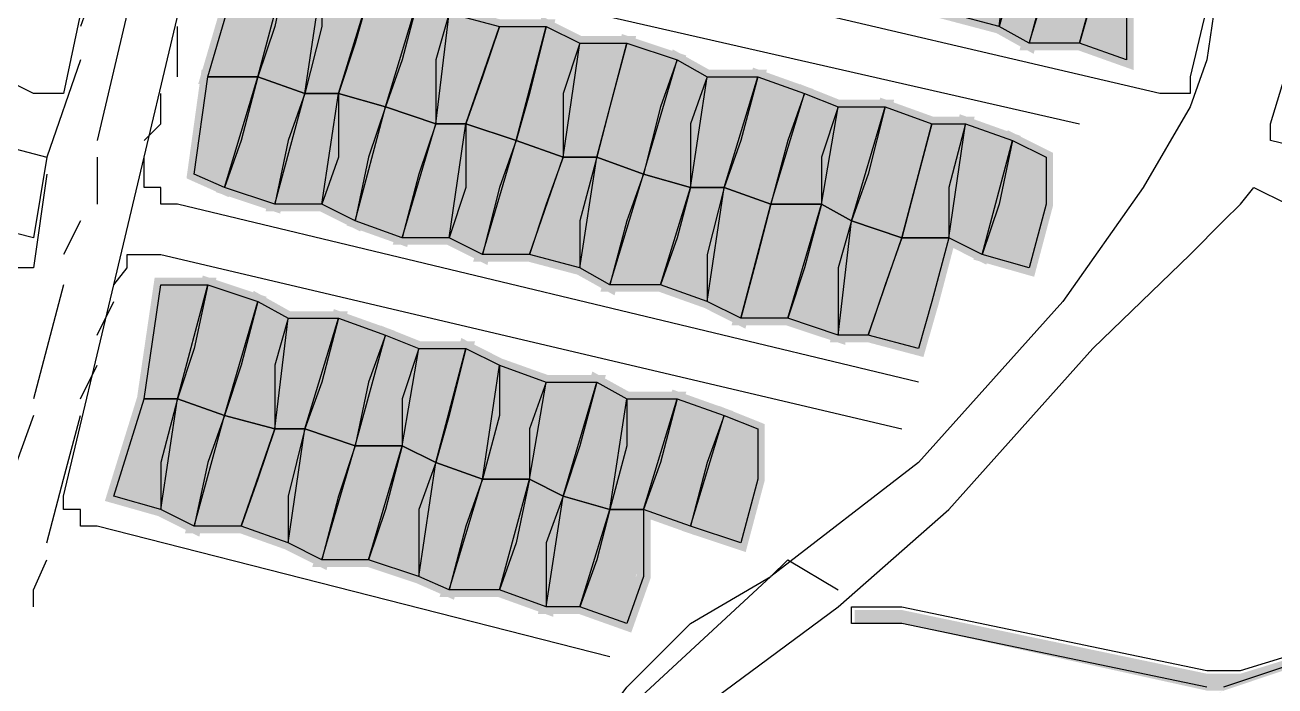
# Model space of a CAD drawing. Header units: millimetres. Extents: x -3588 to 75209, y -3737 to 38254.
# Drawn here: x 27878.9 to 27984.1, y 6088.4 to 6144 of the extents above; entities that cross this region are included whole.
import ezdxf

# ---------------------------------------------------------------- set-up
doc = ezdxf.new("R2010")
doc.units = ezdxf.units.MM
doc.layers.add('H', color=250, linetype='Continuous')
doc.layers.add('P', color=253, linetype='Continuous')

msp = doc.modelspace()

# ---------------------------------------------------------------- hatches: boundary and pattern name
at = {"layer": 'H', "linetype": 'Continuous'}
for points in [[(27962.294, 6153.178), (27960.885, 6143.576), (27956.932, 6144.984), (27959.461, 6153.178), (27962.294, 6153.178), (27962.294, 6153.178)], [(27966.246, 6151.77), (27963.702, 6142.168), (27960.885, 6143.576), (27962.294, 6153.178), (27966.246, 6151.77), (27966.246, 6151.77)], [(27970.471, 6151.77), (27967.655, 6142.168), (27963.702, 6142.168), (27966.246, 6151.77), (27970.471, 6151.77), (27970.471, 6151.77)], [(27973.016, 6150.362), (27971.608, 6141.047), (27967.655, 6142.168), (27970.471, 6151.77), (27973.016, 6150.362), (27973.016, 6150.362)], [(27901.319, 6148.937), (27898.487, 6139.623), (27894.534, 6139.623), (27897.078, 6148.937), (27901.319, 6148.937), (27901.319, 6148.937)], [(27903.864, 6147.817), (27902.728, 6138.215), (27898.487, 6139.623), (27901.319, 6148.937), (27903.864, 6147.817), (27903.864, 6147.817)], [(27908.089, 6146.409), (27905.272, 6138.215), (27902.728, 6138.215), (27903.864, 6147.817), (27908.089, 6146.409), (27908.089, 6146.409)], [(27912.042, 6146.409), (27909.497, 6136.806), (27905.272, 6138.215), (27908.089, 6146.409), (27912.042, 6146.409), (27912.042, 6146.409)], [(27914.859, 6144.984), (27913.45, 6135.398), (27909.497, 6136.806), (27912.042, 6146.409), (27914.859, 6144.984), (27914.859, 6144.984)], [(27918.811, 6143.576), (27916.283, 6135.398), (27913.45, 6135.398), (27914.859, 6144.984), (27918.811, 6143.576), (27918.811, 6143.576)], [(27923.052, 6143.576), (27920.236, 6134.262), (27916.283, 6135.398), (27918.811, 6143.576), (27923.052, 6143.576), (27923.052, 6143.576)], [(27925.597, 6142.168), (27924.189, 6132.854), (27920.236, 6134.262), (27923.052, 6143.576), (27925.597, 6142.168), (27925.597, 6142.168)], [(27929.822, 6142.168), (27927.005, 6132.854), (27924.189, 6132.854), (27925.597, 6142.168), (27929.822, 6142.168), (27929.822, 6142.168)], [(27933.775, 6141.047), (27930.958, 6131.445), (27927.005, 6132.854), (27929.822, 6142.168), (27933.775, 6141.047), (27933.775, 6141.047)], [(27936.608, 6139.623), (27935.183, 6130.037), (27930.958, 6131.445), (27933.775, 6141.047), (27936.608, 6139.623), (27936.608, 6139.623)], [(27898.487, 6139.623), (27895.958, 6130.037), (27893.126, 6131.445), (27894.534, 6139.623), (27898.487, 6139.623), (27898.487, 6139.623)], [(27902.728, 6138.215), (27899.911, 6128.613), (27895.958, 6130.037), (27898.487, 6139.623), (27902.728, 6138.215), (27902.728, 6138.215)], [(27940.561, 6139.623), (27937.728, 6130.037), (27935.183, 6130.037), (27936.608, 6139.623), (27940.561, 6139.623), (27940.561, 6139.623)], [(27944.513, 6138.215), (27941.969, 6128.613), (27937.728, 6130.037), (27940.561, 6139.623), (27944.513, 6138.215), (27944.513, 6138.215)], [(27905.272, 6138.215), (27903.864, 6128.613), (27899.911, 6128.613), (27902.728, 6138.215), (27905.272, 6138.215), (27905.272, 6138.215)], [(27909.497, 6136.806), (27906.681, 6127.492), (27903.864, 6128.613), (27905.272, 6138.215), (27909.497, 6136.806), (27909.497, 6136.806)], [(27947.33, 6136.806), (27945.922, 6128.613), (27941.969, 6128.613), (27944.513, 6138.215), (27947.33, 6136.806), (27947.33, 6136.806)], [(27913.45, 6135.398), (27910.634, 6126.084), (27906.681, 6127.492), (27909.497, 6136.806), (27913.45, 6135.398), (27913.45, 6135.398)], [(27951.283, 6136.806), (27948.738, 6127.492), (27945.922, 6128.613), (27947.33, 6136.806), (27951.283, 6136.806), (27951.283, 6136.806)], [(27955.508, 6135.398), (27952.691, 6126.084), (27948.738, 6127.492), (27951.283, 6136.806), (27955.508, 6135.398), (27955.508, 6135.398)], [(27916.283, 6135.398), (27914.859, 6126.084), (27910.634, 6126.084), (27913.45, 6135.398), (27916.283, 6135.398), (27916.283, 6135.398)], [(27920.236, 6134.262), (27917.403, 6124.66), (27914.859, 6126.084), (27916.283, 6135.398), (27920.236, 6134.262), (27920.236, 6134.262)], [(27958.053, 6135.398), (27956.932, 6126.084), (27952.691, 6126.084), (27955.508, 6135.398), (27958.053, 6135.398), (27958.053, 6135.398)], [(27962.294, 6134.262), (27959.461, 6124.66), (27956.932, 6126.084), (27958.053, 6135.398), (27962.294, 6134.262), (27962.294, 6134.262)], [(27924.189, 6132.854), (27921.644, 6124.66), (27917.403, 6124.66), (27920.236, 6134.262), (27924.189, 6132.854), (27924.189, 6132.854)], [(27964.838, 6132.854), (27963.702, 6123.251), (27959.461, 6124.66), (27962.294, 6134.262), (27964.838, 6132.854), (27964.838, 6132.854)], [(27927.005, 6132.854), (27925.597, 6123.251), (27921.644, 6124.66), (27924.189, 6132.854), (27927.005, 6132.854), (27927.005, 6132.854)], [(27930.958, 6131.445), (27928.414, 6121.843), (27925.597, 6123.251), (27927.005, 6132.854), (27930.958, 6131.445), (27930.958, 6131.445)], [(27935.183, 6130.037), (27932.367, 6121.843), (27928.414, 6121.843), (27930.958, 6131.445), (27935.183, 6130.037), (27935.183, 6130.037)], [(27937.728, 6130.037), (27936.608, 6120.723), (27932.367, 6121.843), (27935.183, 6130.037), (27937.728, 6130.037), (27937.728, 6130.037)], [(27941.969, 6128.613), (27939.136, 6119.298), (27936.608, 6120.723), (27937.728, 6130.037), (27941.969, 6128.613), (27941.969, 6128.613)], [(27945.922, 6128.613), (27943.377, 6119.298), (27939.136, 6119.298), (27941.969, 6128.613), (27945.922, 6128.613), (27945.922, 6128.613)], [(27948.738, 6127.492), (27947.33, 6117.89), (27943.377, 6119.298), (27945.922, 6128.613), (27948.738, 6127.492), (27948.738, 6127.492)], [(27952.691, 6126.084), (27950.147, 6117.89), (27947.33, 6117.89), (27948.738, 6127.492), (27952.691, 6126.084), (27952.691, 6126.084)], [(27956.932, 6126.084), (27954.1, 6116.482), (27950.147, 6117.89), (27952.691, 6126.084), (27956.932, 6126.084), (27956.932, 6126.084)], [(27894.534, 6121.843), (27891.717, 6112.529), (27889.173, 6112.529), (27890.309, 6121.843), (27894.534, 6121.843), (27894.534, 6121.843)], [(27898.487, 6120.723), (27895.958, 6111.12), (27891.717, 6112.529), (27894.534, 6121.843), (27898.487, 6120.723), (27898.487, 6120.723)], [(27901.319, 6119.298), (27899.911, 6109.712), (27895.958, 6111.12), (27898.487, 6120.723), (27901.319, 6119.298), (27901.319, 6119.298)], [(27905.272, 6119.298), (27902.728, 6109.712), (27899.911, 6109.712), (27901.319, 6119.298), (27905.272, 6119.298), (27905.272, 6119.298)], [(27909.497, 6117.89), (27906.681, 6108.288), (27902.728, 6109.712), (27905.272, 6119.298), (27909.497, 6117.89), (27909.497, 6117.89)], [(27912.042, 6116.482), (27910.634, 6108.288), (27906.681, 6108.288), (27909.497, 6117.89), (27912.042, 6116.482), (27912.042, 6116.482)], [(27916.283, 6116.482), (27913.45, 6107.168), (27910.634, 6108.288), (27912.042, 6116.482), (27916.283, 6116.482), (27916.283, 6116.482)], [(27918.811, 6115.073), (27917.403, 6105.759), (27913.45, 6107.168), (27916.283, 6116.482), (27918.811, 6115.073), (27918.811, 6115.073)], [(27923.052, 6113.937), (27921.644, 6105.759), (27917.403, 6105.759), (27918.811, 6115.073), (27923.052, 6113.937), (27923.052, 6113.937)], [(27927.005, 6113.937), (27924.189, 6104.335), (27921.644, 6105.759), (27923.052, 6113.937), (27927.005, 6113.937), (27927.005, 6113.937)], [(27929.822, 6112.529), (27928.414, 6102.927), (27924.189, 6104.335), (27927.005, 6113.937), (27929.822, 6112.529), (27929.822, 6112.529)], [(27891.717, 6112.529), (27890.309, 6102.927), (27886.356, 6104.335), (27889.173, 6112.529), (27891.717, 6112.529), (27891.717, 6112.529)], [(27895.958, 6111.12), (27893.126, 6101.518), (27890.309, 6102.927), (27891.717, 6112.529), (27895.958, 6111.12), (27895.958, 6111.12)], [(27933.775, 6112.529), (27930.958, 6102.927), (27928.414, 6102.927), (27929.822, 6112.529), (27933.775, 6112.529), (27933.775, 6112.529)], [(27937.728, 6111.12), (27935.183, 6101.518), (27930.958, 6102.927), (27933.775, 6112.529), (27937.728, 6111.12), (27937.728, 6111.12)], [(27899.911, 6109.712), (27897.078, 6101.518), (27893.126, 6101.518), (27895.958, 6111.12), (27899.911, 6109.712), (27899.911, 6109.712)], [(27940.561, 6109.712), (27939.136, 6100.398), (27935.183, 6101.518), (27937.728, 6111.12), (27940.561, 6109.712), (27940.561, 6109.712)], [(27902.728, 6109.712), (27901.319, 6100.398), (27897.078, 6101.518), (27899.911, 6109.712), (27902.728, 6109.712), (27902.728, 6109.712)], [(27906.681, 6108.288), (27903.864, 6098.974), (27901.319, 6100.398), (27902.728, 6109.712), (27906.681, 6108.288), (27906.681, 6108.288)], [(27910.634, 6108.288), (27908.089, 6098.974), (27903.864, 6098.974), (27906.681, 6108.288), (27910.634, 6108.288), (27910.634, 6108.288)], [(27913.45, 6107.168), (27912.042, 6097.565), (27908.089, 6098.974), (27910.634, 6108.288), (27913.45, 6107.168), (27913.45, 6107.168)], [(27917.403, 6105.759), (27914.859, 6096.157), (27912.042, 6097.565), (27913.45, 6107.168), (27917.403, 6105.759), (27917.403, 6105.759)], [(27921.644, 6105.759), (27918.811, 6096.157), (27914.859, 6096.157), (27917.403, 6105.759), (27921.644, 6105.759), (27921.644, 6105.759)], [(27924.189, 6104.335), (27923.052, 6094.749), (27918.811, 6096.157), (27921.644, 6105.759), (27924.189, 6104.335), (27924.189, 6104.335)], [(27948.738, 6094.749), (27952.691, 6094.749), (27978.377, 6089.387), (27981.21, 6089.387), (27998.702, 6094.749), (28017.906, 6100.398), (28019.315, 6100.398), (28024.676, 6100.398), (28027.221, 6100.398), (28040.76, 6101.518), (28058.556, 6104.335), (28065.325, 6105.759), (28069.278, 6105.759), (28067.87, 6104.335), (28048.954, 6101.518), (28036.807, 6100.398), (28026.084, 6098.974), (28019.315, 6100.398), (28017.906, 6100.398), (28000.11, 6094.749), (27979.786, 6087.963), (27969.063, 6081.194), (27964.838, 6074.424), (27963.702, 6074.424), (27966.246, 6078.649), (27967.655, 6081.194), (27979.786, 6087.963), (27978.377, 6087.963), (27952.691, 6093.612), (27948.738, 6093.612), (27948.738, 6094.749), (27948.738, 6094.749)], [(27928.414, 6102.927), (27925.597, 6094.749), (27923.052, 6094.749), (27924.189, 6104.335), (27928.414, 6102.927), (27928.414, 6102.927)], [(27930.958, 6102.927), (27929.822, 6093.612), (27925.597, 6094.749), (27928.414, 6102.927), (27930.958, 6102.927), (27930.958, 6102.927)]]:
    msp.add_hatch(color=256, dxfattribs=at).paths.add_polyline_path(points)

# ---------------------------------------------------------------- linework, layer by layer
at = {"layer": 'P'}
for points in [[(28005.488, 6260.163), (28005.488, 6257.618), (28002.943, 6246.608), (27995.885, 6218.393), (27989.1, 6189.875), (27983.739, 6166.733), (27979.786, 6150.634), (27978.377, 6141.047), (27976.969, 6137.094), (27973.016, 6130.309), (27966.246, 6120.723), (27954.1, 6107.168), (27941.681, 6097.565), (27927.005, 6084.01), (27918.811, 6074.696), (27917.403, 6067.926), (27917.403, 6051.555), (27918.811, 6039.424), (27921.356, 6028.685), (27921.356, 6025.869)], [(27941.681, 6170.958), (27979.786, 6161.372), (27981.21, 6161.372), (27981.21, 6159.948), (27981.21, 6158.539), (27981.21, 6157.419), (27976.969, 6139.623), (27976.969, 6138.215), (27975.561, 6138.215), (27974.424, 6138.215), (27898.487, 6155.995), (27897.078, 6155.995), (27897.078, 6157.419), (27895.67, 6157.419), (27895.67, 6158.539), (27895.67, 6159.948), (27897.078, 6165.309), (27899.911, 6177.744), (27901.031, 6178.864), (27902.44, 6178.864), (27903.864, 6178.864), (27941.681, 6170.958)], [(27936.32, 6086.843), (27947.33, 6095.021), (27956.644, 6103.215), (27968.775, 6116.77), (27976.969, 6124.66), (27979.786, 6127.492), (27981.21, 6128.901), (27982.33, 6130.309), (27985.163, 6128.901), (28016.482, 6122.131), (28017.618, 6126.084), (27983.739, 6134.262), (27983.739, 6135.67), (27986.571, 6144.984), (27989.1, 6157.419), (27989.1, 6158.539), (27990.524, 6158.539), (27991.932, 6158.539), (28020.435, 6151.77)], [(27962.005, 6147.817), (27960.885, 6143.864), (27956.644, 6144.984), (27959.461, 6153.178), (27962.005, 6153.178), (27962.005, 6147.817)], [(27964.838, 6147.817), (27963.414, 6142.456), (27960.885, 6143.864), (27962.005, 6153.178), (27966.246, 6151.77), (27964.838, 6147.817)], [(27954.1, 6113.937), (27891.717, 6128.901), (27890.309, 6128.901), (27890.309, 6130.309), (27888.901, 6130.309), (27888.901, 6131.445), (27888.901, 6132.854), (27893.126, 6150.634), (27894.262, 6150.634), (27894.262, 6151.77), (27895.67, 6151.77), (27897.078, 6151.77), (27967.655, 6135.67)], [(27954.1, 6113.937), (27891.717, 6128.901), (27890.309, 6128.901), (27890.309, 6130.309), (27888.901, 6130.309), (27888.901, 6131.445), (27888.901, 6132.854), (27893.126, 6150.634), (27894.262, 6150.634), (27894.262, 6151.77), (27895.67, 6151.77), (27897.078, 6151.77), (27967.655, 6135.67)], [(27968.775, 6146.409), (27967.655, 6142.456), (27963.414, 6142.456), (27966.246, 6151.77), (27970.199, 6151.77), (27968.775, 6146.409)], [(27971.608, 6146.409), (27971.608, 6141.047), (27967.655, 6142.456), (27970.199, 6151.77), (27973.016, 6150.634), (27971.608, 6146.409)], [(27882.115, 6150.634), (27883.539, 6149.225), (27884.948, 6147.817), (27883.539, 6143.864)], [(27899.911, 6143.864), (27898.487, 6139.623), (27894.262, 6139.623), (27897.078, 6149.225), (27901.031, 6149.225), (27899.911, 6143.864)], [(27903.864, 6143.864), (27902.44, 6138.215), (27898.487, 6139.623), (27901.031, 6149.225), (27903.864, 6147.817), (27903.864, 6143.864)], [(27906.681, 6142.456), (27905.272, 6138.215), (27902.44, 6138.215), (27903.864, 6147.817), (27907.801, 6146.409), (27906.681, 6142.456)], [(27879.586, 6138.215), (27876.754, 6139.623), (27878.162, 6146.409), (27883.539, 6144.984), (27882.115, 6138.215), (27879.586, 6138.215)], [(27910.634, 6141.047), (27909.225, 6137.094), (27905.272, 6138.215), (27907.801, 6146.409), (27912.042, 6146.409), (27910.634, 6141.047)], [(27913.45, 6141.047), (27913.45, 6135.67), (27909.225, 6137.094), (27912.042, 6146.409), (27914.586, 6144.984), (27913.45, 6141.047)], [(27887.476, 6144.984), (27884.948, 6134.262)], [(27917.403, 6139.623), (27915.995, 6135.67), (27913.45, 6135.67), (27914.586, 6144.984), (27918.811, 6143.864), (27917.403, 6139.623)], [(27891.717, 6139.623), (27891.717, 6143.864)], [(27921.356, 6138.215), (27920.236, 6134.262), (27915.995, 6135.67), (27918.811, 6143.864), (27922.764, 6143.864), (27921.356, 6138.215)], [(27924.189, 6138.215), (27924.189, 6132.854), (27920.236, 6134.262), (27922.764, 6143.864), (27925.597, 6142.456), (27924.189, 6138.215)], [(27928.126, 6137.094), (27927.005, 6132.854), (27924.189, 6132.854), (27925.597, 6142.456), (27929.55, 6142.456), (27928.126, 6137.094)], [(27932.367, 6137.094), (27930.958, 6131.445), (27927.005, 6132.854), (27929.55, 6142.456), (27933.775, 6141.047), (27932.367, 6137.094)], [(27883.539, 6141.047), (27880.707, 6132.854)], [(27934.911, 6135.67), (27934.911, 6130.309), (27930.958, 6131.445), (27933.775, 6141.047), (27936.32, 6139.623), (27934.911, 6135.67)], [(27897.078, 6134.262), (27895.67, 6130.309), (27893.126, 6131.445), (27894.262, 6139.623), (27898.487, 6139.623), (27897.078, 6134.262)], [(27901.031, 6134.262), (27899.911, 6128.901), (27895.67, 6130.309), (27898.487, 6139.623), (27902.44, 6138.215), (27901.031, 6134.262)], [(27939.136, 6134.262), (27937.728, 6130.309), (27934.911, 6130.309), (27936.32, 6139.623), (27940.561, 6139.623), (27939.136, 6134.262)], [(27943.089, 6134.262), (27941.681, 6128.901), (27937.728, 6130.309), (27940.561, 6139.623), (27944.513, 6138.215), (27943.089, 6134.262)], [(27888.901, 6134.262), (27890.309, 6135.67), (27890.309, 6138.215)], [(27905.272, 6132.854), (27903.864, 6128.901), (27899.911, 6128.901), (27902.44, 6138.215), (27905.272, 6138.215), (27905.272, 6132.854)], [(27907.801, 6132.854), (27906.681, 6127.492), (27903.864, 6128.901), (27905.272, 6138.215), (27909.225, 6137.094), (27907.801, 6132.854)], [(27945.922, 6132.854), (27945.922, 6128.901), (27941.681, 6128.901), (27944.513, 6138.215), (27947.33, 6137.094), (27945.922, 6132.854)], [(27912.042, 6131.445), (27910.634, 6126.084), (27906.681, 6127.492), (27909.225, 6137.094), (27913.45, 6135.67), (27912.042, 6131.445)], [(27949.875, 6131.445), (27948.45, 6127.492), (27945.922, 6128.901), (27947.33, 6137.094), (27951.283, 6137.094), (27949.875, 6131.445)], [(27954.1, 6131.445), (27952.691, 6126.084), (27948.45, 6127.492), (27951.283, 6137.094), (27955.236, 6135.67), (27954.1, 6131.445)], [(27915.995, 6130.309), (27914.586, 6126.084), (27910.634, 6126.084), (27913.45, 6135.67), (27915.995, 6135.67), (27915.995, 6130.309)], [(27918.811, 6130.309), (27917.403, 6124.66), (27914.586, 6126.084), (27915.995, 6135.67), (27920.236, 6134.262), (27918.811, 6130.309)], [(27956.644, 6130.309), (27956.644, 6126.084), (27952.691, 6126.084), (27955.236, 6135.67), (27958.053, 6135.67), (27956.644, 6130.309)], [(27960.885, 6128.901), (27959.461, 6124.66), (27956.644, 6126.084), (27958.053, 6135.67), (27962.005, 6134.262), (27960.885, 6128.901)], [(27873.937, 6130.309), (27875.345, 6134.262), (27880.707, 6132.854), (27879.586, 6126.084), (27873.937, 6127.492), (27873.937, 6130.309)], [(27922.764, 6128.901), (27921.356, 6124.66), (27917.403, 6124.66), (27920.236, 6134.262), (27924.189, 6132.854), (27922.764, 6128.901)], [(27964.838, 6128.901), (27963.414, 6123.539), (27959.461, 6124.66), (27962.005, 6134.262), (27964.838, 6132.854), (27964.838, 6128.901)], [(27884.948, 6132.854), (27884.948, 6128.901)], [(27886.356, 6122.131), (27888.901, 6132.854)], [(27925.597, 6127.492), (27925.597, 6123.539), (27921.356, 6124.66), (27924.189, 6132.854), (27927.005, 6132.854), (27925.597, 6127.492)], [(27929.55, 6127.492), (27928.126, 6122.131), (27925.597, 6123.539), (27927.005, 6132.854), (27930.958, 6131.445), (27929.55, 6127.492)], [(27880.707, 6131.445), (27879.586, 6123.539), (27878.162, 6123.539)], [(27933.775, 6126.084), (27932.367, 6122.131), (27928.126, 6122.131), (27930.958, 6131.445), (27934.911, 6130.309), (27933.775, 6126.084)], [(27936.32, 6124.66), (27936.32, 6120.723), (27932.367, 6122.131), (27934.911, 6130.309), (27937.728, 6130.309), (27936.32, 6124.66)], [(27940.561, 6124.66), (27939.136, 6119.298), (27936.32, 6120.723), (27937.728, 6130.309), (27941.681, 6128.901), (27940.561, 6124.66)], [(27944.513, 6123.539), (27943.089, 6119.298), (27939.136, 6119.298), (27941.681, 6128.901), (27945.922, 6128.901), (27944.513, 6123.539)], [(27947.33, 6123.539), (27947.33, 6117.89), (27943.089, 6119.298), (27945.922, 6128.901), (27948.45, 6127.492), (27947.33, 6123.539)], [(27883.539, 6127.492), (27882.115, 6124.66)], [(27951.283, 6122.131), (27949.875, 6117.89), (27947.33, 6117.89), (27948.45, 6127.492), (27952.691, 6126.084), (27951.283, 6122.131)], [(27955.236, 6120.723), (27954.1, 6116.77), (27949.875, 6117.89), (27952.691, 6126.084), (27956.644, 6126.084), (27955.236, 6120.723)], [(27928.126, 6090.796), (27884.948, 6101.806), (27883.539, 6101.806), (27883.539, 6103.215), (27882.115, 6103.215), (27882.115, 6104.335), (27886.356, 6122.131), (27887.476, 6123.539), (27887.476, 6124.66), (27888.901, 6124.66), (27890.309, 6124.66), (27952.691, 6109.984)], [(27928.126, 6090.796), (27884.948, 6101.806), (27883.539, 6101.806), (27883.539, 6103.215), (27882.115, 6103.215), (27882.115, 6104.335), (27886.356, 6122.131), (27887.476, 6123.539), (27887.476, 6124.66), (27888.901, 6124.66), (27890.309, 6124.66), (27952.691, 6109.984)], [(27882.115, 6122.131), (27879.586, 6112.529)], [(27893.126, 6116.77), (27891.717, 6112.529), (27888.901, 6112.529), (27890.309, 6122.131), (27894.262, 6122.131), (27893.126, 6116.77)], [(27897.078, 6115.345), (27895.67, 6111.12), (27891.717, 6112.529), (27894.262, 6122.131), (27898.487, 6120.723), (27897.078, 6115.345)], [(27884.948, 6117.89), (27886.356, 6120.723)], [(27899.911, 6115.345), (27899.911, 6109.984), (27895.67, 6111.12), (27898.487, 6120.723), (27901.031, 6119.298), (27899.911, 6115.345)], [(27903.864, 6113.937), (27902.44, 6109.984), (27899.911, 6109.984), (27901.031, 6119.298), (27905.272, 6119.298), (27903.864, 6113.937)], [(27907.801, 6113.937), (27906.681, 6108.576), (27902.44, 6109.984), (27905.272, 6119.298), (27909.225, 6117.89), (27907.801, 6113.937)], [(27910.634, 6112.529), (27910.634, 6108.576), (27906.681, 6108.576), (27909.225, 6117.89), (27912.042, 6116.77), (27910.634, 6112.529)], [(27914.586, 6111.12), (27913.45, 6107.168), (27910.634, 6108.576), (27912.042, 6116.77), (27915.995, 6116.77), (27914.586, 6111.12)], [(27918.811, 6111.12), (27917.403, 6105.759), (27913.45, 6107.168), (27915.995, 6116.77), (27918.811, 6115.345), (27918.811, 6111.12)], [(27883.539, 6112.529), (27884.948, 6115.345)], [(27921.356, 6109.984), (27921.356, 6105.759), (27917.403, 6105.759), (27918.811, 6115.345), (27922.764, 6113.937), (27921.356, 6109.984)], [(27925.597, 6108.576), (27924.189, 6104.335), (27921.356, 6105.759), (27922.764, 6113.937), (27927.005, 6113.937), (27925.597, 6108.576)], [(27929.55, 6108.576), (27928.126, 6103.215), (27924.189, 6104.335), (27927.005, 6113.937), (27929.55, 6112.529), (27929.55, 6108.576)], [(27890.309, 6107.168), (27890.309, 6103.215), (27886.356, 6104.335), (27888.901, 6112.529), (27891.717, 6112.529), (27890.309, 6107.168)], [(27894.262, 6107.168), (27893.126, 6101.806), (27890.309, 6103.215), (27891.717, 6112.529), (27895.67, 6111.12), (27894.262, 6107.168)], [(27932.367, 6107.168), (27930.958, 6103.215), (27928.126, 6103.215), (27929.55, 6112.529), (27933.775, 6112.529), (27932.367, 6107.168)], [(27936.32, 6107.168), (27934.911, 6101.806), (27930.958, 6103.215), (27933.775, 6112.529), (27937.728, 6111.12), (27936.32, 6107.168)], [(27879.586, 6111.12), (27878.162, 6107.168)], [(27880.707, 6100.398), (27882.115, 6105.759), (27883.539, 6111.12)], [(27898.487, 6105.759), (27897.078, 6101.806), (27893.126, 6101.806), (27895.67, 6111.12), (27899.911, 6109.984), (27898.487, 6105.759)], [(27940.561, 6105.759), (27939.136, 6100.398), (27934.911, 6101.806), (27937.728, 6111.12), (27940.561, 6109.984), (27940.561, 6105.759)], [(27901.031, 6104.335), (27901.031, 6100.398), (27897.078, 6101.806), (27899.911, 6109.984), (27902.44, 6109.984), (27901.031, 6104.335)], [(27905.272, 6104.335), (27903.864, 6098.974), (27901.031, 6100.398), (27902.44, 6109.984), (27906.681, 6108.576), (27905.272, 6104.335)], [(27909.225, 6103.215), (27907.801, 6098.974), (27903.864, 6098.974), (27906.681, 6108.576), (27910.634, 6108.576), (27909.225, 6103.215)], [(27912.042, 6103.215), (27912.042, 6097.565), (27907.801, 6098.974), (27910.634, 6108.576), (27913.45, 6107.168), (27912.042, 6103.215)], [(27915.995, 6101.806), (27914.586, 6096.445), (27912.042, 6097.565), (27913.45, 6107.168), (27917.403, 6105.759), (27915.995, 6101.806)], [(27920.236, 6100.398), (27918.811, 6096.445), (27914.586, 6096.445), (27917.403, 6105.759), (27921.356, 6105.759), (27920.236, 6100.398)], [(27922.764, 6100.398), (27922.764, 6095.021), (27918.811, 6096.445), (27921.356, 6105.759), (27924.189, 6104.335), (27922.764, 6100.398)], [(27948.45, 6095.021), (27952.691, 6095.021), (27978.377, 6089.659), (27981.21, 6089.659), (27998.702, 6095.021), (28017.618, 6100.398), (28019.027, 6100.398), (28024.388, 6100.398), (28027.221, 6100.398), (28040.76, 6101.806), (28058.268, 6104.335), (28065.037, 6105.759), (28069.278, 6105.759), (28067.87, 6104.335), (28048.954, 6101.806), (28036.807, 6100.398), (28025.812, 6098.974), (28019.027, 6100.398), (28017.618, 6100.398), (28000.11, 6095.021), (27979.786, 6088.251)], [(27927.005, 6098.974), (27925.597, 6095.021), (27922.764, 6095.021), (27924.189, 6104.335), (27928.126, 6103.215), (27927.005, 6098.974)], [(27930.958, 6097.565), (27929.55, 6093.612), (27925.597, 6095.021), (27928.126, 6103.215), (27930.958, 6103.215), (27930.958, 6097.565)], [(27879.586, 6095.021), (27879.586, 6096.445), (27880.707, 6098.974)], [(27884.948, 6066.518), (27888.901, 6067.926), (27893.126, 6069.335), (27897.078, 6069.335), (27902.44, 6069.335), (27906.681, 6070.471), (27912.042, 6070.471), (27914.586, 6071.879), (27917.403, 6074.696), (27918.811, 6076.12), (27920.236, 6076.12), (27925.597, 6082.89), (27929.55, 6088.251), (27934.911, 6093.612), (27941.681, 6097.565), (27943.089, 6098.974)], [(27943.089, 6098.974), (27947.33, 6096.445)], [(27978.377, 6088.251), (27952.691, 6093.612), (27948.45, 6093.612), (27948.45, 6095.021), (27948.45, 6095.021)]]:
    msp.add_lwpolyline(points, dxfattribs=at)
at = {"layer": 'P', "const_width": 1.2}
for points in [[(27962.005, 6147.817), (27960.885, 6143.864), (27956.644, 6144.984), (27959.461, 6153.178), (27962.005, 6153.178), (27962.005, 6147.817)], [(27964.838, 6147.817), (27963.414, 6142.456), (27960.885, 6143.864), (27962.005, 6153.178), (27966.246, 6151.77), (27964.838, 6147.817)], [(27971.608, 6146.409), (27971.608, 6141.047), (27967.655, 6142.456), (27970.199, 6151.77), (27973.016, 6150.634), (27971.608, 6146.409)], [(27968.775, 6146.409), (27967.655, 6142.456), (27963.414, 6142.456), (27966.246, 6151.77), (27970.199, 6151.77), (27968.775, 6146.409)], [(27899.911, 6143.864), (27898.487, 6139.623), (27894.262, 6139.623), (27897.078, 6149.225), (27901.031, 6149.225), (27899.911, 6143.864)], [(27903.864, 6143.864), (27902.44, 6138.215), (27898.487, 6139.623), (27901.031, 6149.225), (27903.864, 6147.817), (27903.864, 6143.864)], [(27906.681, 6142.456), (27905.272, 6138.215), (27902.44, 6138.215), (27903.864, 6147.817), (27907.801, 6146.409), (27906.681, 6142.456)], [(27913.45, 6141.047), (27913.45, 6135.67), (27909.225, 6137.094), (27912.042, 6146.409), (27914.586, 6144.984), (27913.45, 6141.047)], [(27910.634, 6141.047), (27909.225, 6137.094), (27905.272, 6138.215), (27907.801, 6146.409), (27912.042, 6146.409), (27910.634, 6141.047)], [(27917.403, 6139.623), (27915.995, 6135.67), (27913.45, 6135.67), (27914.586, 6144.984), (27918.811, 6143.864), (27917.403, 6139.623)], [(27921.356, 6138.215), (27920.236, 6134.262), (27915.995, 6135.67), (27918.811, 6143.864), (27922.764, 6143.864), (27921.356, 6138.215)], [(27924.189, 6138.215), (27924.189, 6132.854), (27920.236, 6134.262), (27922.764, 6143.864), (27925.597, 6142.456), (27924.189, 6138.215)], [(27928.126, 6137.094), (27927.005, 6132.854), (27924.189, 6132.854), (27925.597, 6142.456), (27929.55, 6142.456), (27928.126, 6137.094)], [(27932.367, 6137.094), (27930.958, 6131.445), (27927.005, 6132.854), (27929.55, 6142.456), (27933.775, 6141.047), (27932.367, 6137.094)], [(27934.911, 6135.67), (27934.911, 6130.309), (27930.958, 6131.445), (27933.775, 6141.047), (27936.32, 6139.623), (27934.911, 6135.67)], [(27897.078, 6134.262), (27895.67, 6130.309), (27893.126, 6131.445), (27894.262, 6139.623), (27898.487, 6139.623), (27897.078, 6134.262)], [(27901.031, 6134.262), (27899.911, 6128.901), (27895.67, 6130.309), (27898.487, 6139.623), (27902.44, 6138.215), (27901.031, 6134.262)], [(27939.136, 6134.262), (27937.728, 6130.309), (27934.911, 6130.309), (27936.32, 6139.623), (27940.561, 6139.623), (27939.136, 6134.262)], [(27943.089, 6134.262), (27941.681, 6128.901), (27937.728, 6130.309), (27940.561, 6139.623), (27944.513, 6138.215), (27943.089, 6134.262)], [(27905.272, 6132.854), (27903.864, 6128.901), (27899.911, 6128.901), (27902.44, 6138.215), (27905.272, 6138.215), (27905.272, 6132.854)], [(27907.801, 6132.854), (27906.681, 6127.492), (27903.864, 6128.901), (27905.272, 6138.215), (27909.225, 6137.094), (27907.801, 6132.854)], [(27945.922, 6132.854), (27945.922, 6128.901), (27941.681, 6128.901), (27944.513, 6138.215), (27947.33, 6137.094), (27945.922, 6132.854)], [(27912.042, 6131.445), (27910.634, 6126.084), (27906.681, 6127.492), (27909.225, 6137.094), (27913.45, 6135.67), (27912.042, 6131.445)], [(27949.875, 6131.445), (27948.45, 6127.492), (27945.922, 6128.901), (27947.33, 6137.094), (27951.283, 6137.094), (27949.875, 6131.445)], [(27954.1, 6131.445), (27952.691, 6126.084), (27948.45, 6127.492), (27951.283, 6137.094), (27955.236, 6135.67), (27954.1, 6131.445)], [(27915.995, 6130.309), (27914.586, 6126.084), (27910.634, 6126.084), (27913.45, 6135.67), (27915.995, 6135.67), (27915.995, 6130.309)], [(27918.811, 6130.309), (27917.403, 6124.66), (27914.586, 6126.084), (27915.995, 6135.67), (27920.236, 6134.262), (27918.811, 6130.309)], [(27956.644, 6130.309), (27956.644, 6126.084), (27952.691, 6126.084), (27955.236, 6135.67), (27958.053, 6135.67), (27956.644, 6130.309)], [(27960.885, 6128.901), (27959.461, 6124.66), (27956.644, 6126.084), (27958.053, 6135.67), (27962.005, 6134.262), (27960.885, 6128.901)], [(27922.764, 6128.901), (27921.356, 6124.66), (27917.403, 6124.66), (27920.236, 6134.262), (27924.189, 6132.854), (27922.764, 6128.901)], [(27964.838, 6128.901), (27963.414, 6123.539), (27959.461, 6124.66), (27962.005, 6134.262), (27964.838, 6132.854), (27964.838, 6128.901)], [(27929.55, 6127.492), (27928.126, 6122.131), (27925.597, 6123.539), (27927.005, 6132.854), (27930.958, 6131.445), (27929.55, 6127.492)], [(27925.597, 6127.492), (27925.597, 6123.539), (27921.356, 6124.66), (27924.189, 6132.854), (27927.005, 6132.854), (27925.597, 6127.492)], [(27933.775, 6126.084), (27932.367, 6122.131), (27928.126, 6122.131), (27930.958, 6131.445), (27934.911, 6130.309), (27933.775, 6126.084)], [(27936.32, 6124.66), (27936.32, 6120.723), (27932.367, 6122.131), (27934.911, 6130.309), (27937.728, 6130.309), (27936.32, 6124.66)], [(27940.561, 6124.66), (27939.136, 6119.298), (27936.32, 6120.723), (27937.728, 6130.309), (27941.681, 6128.901), (27940.561, 6124.66)], [(27944.513, 6123.539), (27943.089, 6119.298), (27939.136, 6119.298), (27941.681, 6128.901), (27945.922, 6128.901), (27944.513, 6123.539)], [(27947.33, 6123.539), (27947.33, 6117.89), (27943.089, 6119.298), (27945.922, 6128.901), (27948.45, 6127.492), (27947.33, 6123.539)], [(27951.283, 6122.131), (27949.875, 6117.89), (27947.33, 6117.89), (27948.45, 6127.492), (27952.691, 6126.084), (27951.283, 6122.131)], [(27955.236, 6120.723), (27954.1, 6116.77), (27949.875, 6117.89), (27952.691, 6126.084), (27956.644, 6126.084), (27955.236, 6120.723)], [(27893.126, 6116.77), (27891.717, 6112.529), (27888.901, 6112.529), (27890.309, 6122.131), (27894.262, 6122.131), (27893.126, 6116.77)], [(27897.078, 6115.345), (27895.67, 6111.12), (27891.717, 6112.529), (27894.262, 6122.131), (27898.487, 6120.723), (27897.078, 6115.345)], [(27899.911, 6115.345), (27899.911, 6109.984), (27895.67, 6111.12), (27898.487, 6120.723), (27901.031, 6119.298), (27899.911, 6115.345)], [(27903.864, 6113.937), (27902.44, 6109.984), (27899.911, 6109.984), (27901.031, 6119.298), (27905.272, 6119.298), (27903.864, 6113.937)], [(27907.801, 6113.937), (27906.681, 6108.576), (27902.44, 6109.984), (27905.272, 6119.298), (27909.225, 6117.89), (27907.801, 6113.937)], [(27910.634, 6112.529), (27910.634, 6108.576), (27906.681, 6108.576), (27909.225, 6117.89), (27912.042, 6116.77), (27910.634, 6112.529)], [(27914.586, 6111.12), (27913.45, 6107.168), (27910.634, 6108.576), (27912.042, 6116.77), (27915.995, 6116.77), (27914.586, 6111.12)], [(27918.811, 6111.12), (27917.403, 6105.759), (27913.45, 6107.168), (27915.995, 6116.77), (27918.811, 6115.345), (27918.811, 6111.12)], [(27921.356, 6109.984), (27921.356, 6105.759), (27917.403, 6105.759), (27918.811, 6115.345), (27922.764, 6113.937), (27921.356, 6109.984)], [(27925.597, 6108.576), (27924.189, 6104.335), (27921.356, 6105.759), (27922.764, 6113.937), (27927.005, 6113.937), (27925.597, 6108.576)], [(27929.55, 6108.576), (27928.126, 6103.215), (27924.189, 6104.335), (27927.005, 6113.937), (27929.55, 6112.529), (27929.55, 6108.576)], [(27890.309, 6107.168), (27890.309, 6103.215), (27886.356, 6104.335), (27888.901, 6112.529), (27891.717, 6112.529), (27890.309, 6107.168)], [(27894.262, 6107.168), (27893.126, 6101.806), (27890.309, 6103.215), (27891.717, 6112.529), (27895.67, 6111.12), (27894.262, 6107.168)], [(27932.367, 6107.168), (27930.958, 6103.215), (27928.126, 6103.215), (27929.55, 6112.529), (27933.775, 6112.529), (27932.367, 6107.168)], [(27936.32, 6107.168), (27934.911, 6101.806), (27930.958, 6103.215), (27933.775, 6112.529), (27937.728, 6111.12), (27936.32, 6107.168)], [(27898.487, 6105.759), (27897.078, 6101.806), (27893.126, 6101.806), (27895.67, 6111.12), (27899.911, 6109.984), (27898.487, 6105.759)], [(27940.561, 6105.759), (27939.136, 6100.398), (27934.911, 6101.806), (27937.728, 6111.12), (27940.561, 6109.984), (27940.561, 6105.759)], [(27901.031, 6104.335), (27901.031, 6100.398), (27897.078, 6101.806), (27899.911, 6109.984), (27902.44, 6109.984), (27901.031, 6104.335)], [(27905.272, 6104.335), (27903.864, 6098.974), (27901.031, 6100.398), (27902.44, 6109.984), (27906.681, 6108.576), (27905.272, 6104.335)], [(27912.042, 6103.215), (27912.042, 6097.565), (27907.801, 6098.974), (27910.634, 6108.576), (27913.45, 6107.168), (27912.042, 6103.215)], [(27909.225, 6103.215), (27907.801, 6098.974), (27903.864, 6098.974), (27906.681, 6108.576), (27910.634, 6108.576), (27909.225, 6103.215)], [(27915.995, 6101.806), (27914.586, 6096.445), (27912.042, 6097.565), (27913.45, 6107.168), (27917.403, 6105.759), (27915.995, 6101.806)], [(27920.236, 6100.398), (27918.811, 6096.445), (27914.586, 6096.445), (27917.403, 6105.759), (27921.356, 6105.759), (27920.236, 6100.398)], [(27922.764, 6100.398), (27922.764, 6095.021), (27918.811, 6096.445), (27921.356, 6105.759), (27924.189, 6104.335), (27922.764, 6100.398)], [(27927.005, 6098.974), (27925.597, 6095.021), (27922.764, 6095.021), (27924.189, 6104.335), (27928.126, 6103.215), (27927.005, 6098.974)], [(27930.958, 6097.565), (27929.55, 6093.612), (27925.597, 6095.021), (27928.126, 6103.215), (27930.958, 6103.215), (27930.958, 6097.565)]]:
    msp.add_lwpolyline(points, dxfattribs=at)

doc.saveas('drawing.dxf')
